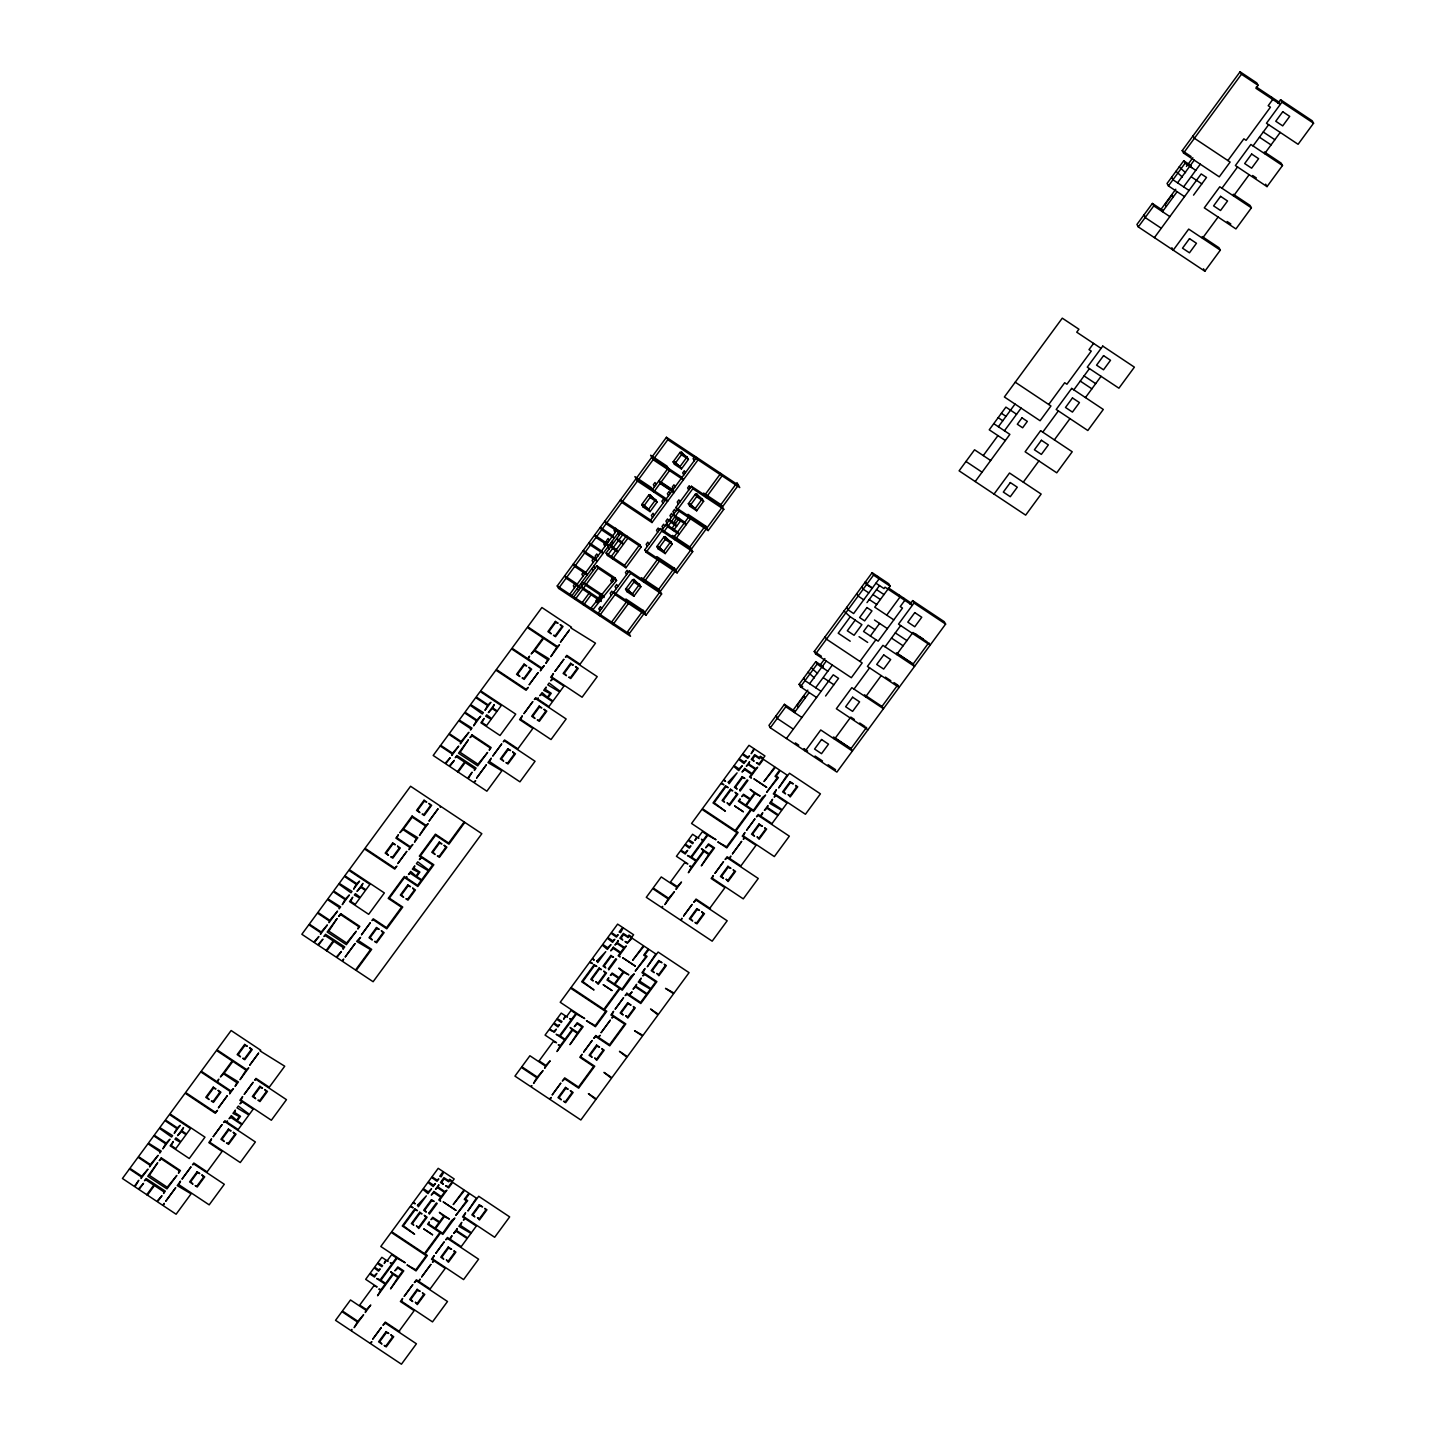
<?xml version="1.0" encoding="UTF-8"?>
<svg xmlns="http://www.w3.org/2000/svg" width="1436" height="1436" viewBox="0 0 1436 1436"><rect width="100%" height="100%" fill="white"/><g stroke="black" fill="none" stroke-linecap="round" stroke-linejoin="round"><path stroke-width="1.5" d="M557.24 585.942L666.448 437.28L738.391 485.153L629.165 633.832L557.24 585.942L558.604 588.383L630.53 636.274L627.801 631.391L643.292 610.318L646.02 615.2L661.619 593.965L658.891 589.083L674.364 568.01L677.092 572.892L692.708 551.639L689.98 546.775L705.453 525.702L708.181 530.584L723.78 509.331L721.051 504.449L737.027 482.711L739.755 487.594L667.812 439.721L666.448 437.28M558.604 588.383L667.812 439.721M652.429 489.568L668.153 468.172M596.748 565.766L573.808 596.981L575.172 599.422L598.112 568.189L596.748 565.766L615.2 578.044L616.565 580.485L592.673 610.013L591.309 607.572L615.2 578.026M607.464 555.463L606.1 553.022L621.303 532.325L622.668 534.766L607.464 555.463L625.916 567.759L641.138 547.062L639.774 544.621L604.735 521.304L606.1 523.745L641.138 547.062M641.748 504.557L648.731 495.043L655.696 499.674L657.06 502.115L650.059 511.629L643.113 506.998L641.748 504.557L648.695 509.188L650.059 511.629M673.107 461.853L680.108 452.34L687.054 456.971L688.418 459.412L681.436 468.926L674.471 464.295L673.107 461.853L680.072 466.485L681.436 468.926M643.113 506.998L650.095 497.484L648.731 495.043M674.471 464.295L681.472 454.781L680.108 452.34M648.695 509.188L655.696 499.674M680.072 466.485L687.054 456.971M146.759 1194.68L153.778 1185.131L146.023 1179.961L144.498 1180.715L146.131 1178.489L165.319 1191.126L163.614 1193.442L163.83 1191.808L154.442 1185.562L147.423 1195.129M326.151 950.47L333.188 940.903L325.433 935.751L323.908 936.487L325.523 934.28L344.73 946.898L343.024 949.232L343.24 947.598L333.852 941.352L326.834 950.901M457.51 771.653L464.528 762.103L456.792 756.951L455.248 757.687L456.881 755.462L476.088 768.098L474.383 770.432L474.58 768.798L465.192 762.552L458.174 772.101M650.652 520.101L696.693 457.402L698.058 459.843L652.016 522.542L621.77 502.403L620.406 499.961L650.652 520.101L652.016 522.542M625.916 567.759L624.552 565.317L639.774 544.621M629.291 570.918L598.202 613.226L599.566 615.667L630.655 573.359L629.291 570.918L660.255 591.524M677.092 572.892L646.128 552.286L644.764 549.844L660.38 528.592L691.344 549.216M708.181 530.584L677.218 509.96L675.853 507.518L691.452 486.283L722.416 506.89M646.128 552.286L661.745 531.033L660.38 528.592M677.218 509.96L692.816 488.725L691.452 486.283M625.558 589.173L632.558 579.659L639.505 584.29L640.869 586.732L633.886 596.245L626.922 591.614L625.558 589.173L632.522 593.804L633.886 596.245M656.88 546.524L663.881 537.01L670.827 541.641L672.192 544.082L665.209 553.596L658.244 548.965L656.88 546.524L663.845 551.155L665.209 553.596M688.329 503.731L695.329 494.199L702.276 498.83L703.64 501.272L696.657 510.803L689.693 506.172L688.329 503.731L695.293 508.362L696.657 510.803M626.922 591.614L633.922 582.101L632.558 579.659M658.244 548.965L665.245 539.451L663.881 537.01M689.693 506.172L696.693 496.641L695.329 494.199M464.133 821.984L448.678 843.022L435.395 834.172L419.312 856.089L421.107 857.274L419.384 859.608L421.771 857.723L432.595 864.921L428.79 870.108L417.75 861.833L416.422 863.646L428.287 870.772L421.663 879.801L416.673 876.481L419.904 872.083L414.071 868.206L414.789 865.872L412.365 869.175L418.738 872.316L415.991 876.05L410.732 871.401L408.47 874.47L410.337 873.267L421.161 880.483L417.607 885.33L406.783 878.132L406.837 876.696L406.119 877.683L404.306 876.481L388.223 898.397L401.506 907.229L386.517 927.638L373.234 918.789L371.924 920.584L373.414 919.902L386.787 928.805L402.744 907.067L389.371 898.164L404.485 877.593L417.858 886.497L433.834 864.759L420.461 855.856L435.575 835.285L448.947 844.188L464.797 822.433M642.574 579.749L658.047 558.676M673.663 537.441L689.136 516.368M704.735 495.133L720.71 473.395L722.075 475.837L706.099 497.574L703.604 493.086L721.285 504.862M627.065 601.056L611.574 622.129L612.939 624.57L628.429 603.497L625.916 599.009L643.507 610.731M632.522 593.804L639.505 584.29M663.845 551.155L670.827 541.641M695.293 508.362L702.276 498.83M825.108 636.722L826.472 639.164L862.174 662.929L851.333 677.72L815.612 653.936L814.248 651.495L872.155 572.677L888.776 583.752L890.14 586.193L874.739 607.177L893.82 619.867M1193.047 135.846L1194.411 138.287L1230.131 162.053L1219.272 176.843L1183.569 153.06L1182.205 150.618L1240.094 71.8L1256.733 82.875L1258.098 85.316L1255.926 88.278L1280.266 104.469L1278.902 102.028L1256.303 86.986M815.612 653.936L873.519 575.118L872.155 572.677M1183.569 153.06L1241.458 74.241L1240.094 71.8M795.167 711.466L784.433 704.322L776.104 715.666L777.468 718.108M816.581 697.501L800.48 686.767L799.116 684.326L815.774 661.655L822.9 666.394M1163.124 210.589L1152.39 203.445L1144.043 214.79L1145.407 217.231M1190.839 165.517L1183.731 160.778L1167.055 183.467L1168.419 185.908L1184.52 196.624M910.047 604.125L912.632 600.607L944.242 621.662L945.606 624.104L836.901 772.101L770.342 727.783L785.797 706.745L784.433 704.322M800.48 686.767L817.138 664.096L815.774 661.655M1202.219 236.563L1218.967 247.71L1220.331 250.151L1204.858 271.224L1138.299 226.906L1153.754 205.886L1152.39 203.445M1168.419 185.908L1185.095 163.219L1183.731 160.778M819.776 665.568L824.91 658.603M1186.459 166.432L1192.849 157.727M866.985 602.617L879.496 585.583M809.617 683.698L826.274 661.045M998.379 426.743L1015.037 404.072M1177.574 182.821L1194.213 160.168M807.822 690.124L793.139 710.102L794.503 712.543L809.186 692.565M1175.761 189.247L1161.096 209.225L1162.46 211.666L1177.125 191.688M983.265 455.589L997.948 435.611M815.684 687.736L832.324 665.065M1004.446 430.764L1021.104 408.111M1183.623 186.859L1200.281 164.189M786.443 738.517L833.239 674.812L838.552 678.348L825.592 696.011M975.206 481.545L1009.867 434.372L993.766 423.656M1154.4 237.64L1201.196 173.935L1206.509 177.472L1193.531 195.134M870.378 636.004L879.604 623.439M886.712 615.146L899.941 597.125L898.577 594.683M860.182 661.116L875.906 639.702M1048.711 404.485L1064.686 382.73L1066.93 384.22L1091.252 351.12L1089.009 349.63L1093.586 343.401M1227.888 160.563L1243.863 138.825L1246.107 140.315L1270.429 107.197L1268.185 105.708L1272.763 99.479L1271.398 97.038M1278.004 103.248L1280.571 99.73L1312.199 120.786L1313.563 123.227L1298.09 144.3L1266.462 123.245L1281.935 102.171L1280.571 99.73M912.632 600.607L913.996 603.048L898.505 624.121L930.133 645.177L928.769 642.736L913.17 663.97L914.535 666.412L882.907 645.356L867.434 666.43L899.062 687.485L897.913 685.439M994.053 494.074L1009.526 473.018L1041.154 494.056L1025.663 515.129L959.104 470.829L974.559 449.791L990.66 460.507M853.989 689.1L869.606 667.866M885.079 646.81L900.677 625.558M1042.769 432.146L1058.368 410.911M1073.841 389.838L1089.439 368.603M1221.946 188.224L1237.545 166.989M1253.036 145.933L1268.634 124.681M399.064 1331.244L414.16 1310.673L400.393 1301.519L402.636 1298.467L401.559 1301.285L432.505 1321.892L447.493 1301.501L416.548 1280.894L414.34 1282.545L416.368 1279.781L418.522 1281.217L420.102 1279.081L419.186 1281.666L430.136 1288.936L445.25 1268.365L434.3 1261.095L432.469 1262.244L433.636 1260.646L431.482 1259.21L434.193 1255.513L432.631 1258.977L463.595 1279.584L478.583 1259.192L447.619 1238.586L445.716 1239.824L447.44 1237.473L449.612 1238.909L452.017 1235.642L450.276 1239.358L461.207 1246.628L467.149 1238.568L456.199 1231.28L453.65 1233.398L457.24 1228.534L456.702 1230.616L467.633 1237.886L470.954 1233.38L458.874 1226.308L461.782 1222.341L460.507 1225.429L471.439 1232.716L476.321 1226.057L465.39 1218.787L463.415 1220.115L464.725 1218.338L462.554 1216.902L465.605 1212.756L463.702 1216.669L494.666 1237.276L509.654 1216.884L478.691 1196.278L467.903 1210.979L476.357 1198.127L469.518 1193.567L465.426 1199.132L467.669 1200.64L455.822 1215.412L466.52 1200.855L464.277 1199.365L468.854 1193.137L464.654 1190.336L453.237 1204.535L463.99 1189.888L452.681 1182.367L448.57 1187.967L445.609 1185.723L448.517 1186.675L452.017 1181.918L449.737 1180.41L448.714 1181.792L444.209 1178.794L441.732 1182.151L443.383 1184.251L440.493 1182.51L443.921 1177.61L448.535 1180.679L449.558 1179.297L452.502 1181.254L454.189 1178.956L443.832 1172.063L441.211 1176.802L439.757 1176.281L443.168 1171.632L438.213 1168.33L432.021 1176.766L436.975 1180.069L438.788 1178.938L437.047 1181.307L431.536 1177.43L428.377 1181.72L433.331 1185.023L435.413 1183.533L433.187 1186.567L427.892 1182.384L423.333 1188.613L428.269 1191.898L431.554 1188.793L427.982 1193.639L422.83 1189.277L413.227 1202.363L415.291 1203.727L412.724 1203.027L410.516 1206.043L413.155 1207.784L410.032 1206.707L391.669 1231.711L424.482 1253.556L439.954 1232.465L427.587 1224.244L429.328 1221.874L428.754 1224.01L434.911 1228.121L439.039 1222.485L432.882 1218.392L430.962 1219.649L432.703 1217.279L439.524 1221.821L443.652 1216.202L439.344 1212.343L449.432 1219.056L444.316 1216.651L435.575 1228.552L442.683 1233.291L451.658 1220.546L454.853 1218.069L442.862 1234.404L440.619 1232.914L425.146 1253.987L427.372 1255.477L416.027 1270.932L407.016 1264.937L415.848 1269.819L426.223 1255.71L391.166 1232.375L380.809 1246.484L405.293 1262.783L397.036 1258.277L380.881 1280.284L385.62 1283.443L392.584 1273.965L390.682 1271.704L398.4 1276.837L402.601 1271.129L397.951 1268.024L394.9 1270.824L397.772 1266.911L403.767 1270.896L390.538 1288.9L397.916 1277.519L393.249 1274.414L377.578 1295.757L380.612 1290.264L378.835 1289.079L381.114 1289.6L385.135 1284.107L376.735 1278.525L380.217 1279.835L391.866 1263.985L390.251 1262.908L392.351 1263.303L396.372 1257.846L391.633 1254.687L387.63 1260.162L388.043 1261.436L386.464 1260.395L384.22 1263.447L385.799 1259.946L381.85 1257.308L377.812 1262.783L382.586 1265.672L381.832 1266.696L377.327 1263.465L374.599 1267.18L378.565 1269.801L380.199 1268.921L378.548 1271.165L374.114 1267.844L370.183 1273.176L374.15 1275.814L376.914 1273.391L374.509 1277.053L369.698 1273.84L365.677 1279.332L377.112 1286.943L373.881 1285.794L359.7 1305.091L366.431 1309.578L370.757 1305.037L365.265 1312.504L365.947 1310.242L350.51 1299.975L342.414 1310.978L357.851 1321.264L363.631 1314.73L354.154 1327.636L357.367 1321.928L341.93 1311.642L335.539 1320.33L350.976 1330.616L351.856 1329.431L351.64 1331.064L369.806 1343.145L371.888 1341.673L370.47 1343.593L401.434 1364.2L416.422 1343.791L385.458 1323.184L382.945 1325.284L385.279 1322.089L399.729 1331.693M578.457 1087.034L593.571 1066.463L579.803 1057.291L582.047 1054.239L580.952 1057.075L594.737 1066.23L578.636 1088.147L564.869 1078.975L562.338 1081.057L564.689 1077.862L579.121 1087.465M709.815 908.234L724.929 887.663L711.161 878.491L713.405 875.439L712.31 878.258L743.274 898.864L758.262 878.473L727.298 857.866L725.09 859.518L727.119 856.754L729.291 858.189L730.852 856.053L729.955 858.638L740.886 865.926L756 845.355L745.069 838.068L743.22 839.216L744.404 837.619L742.232 836.183L744.943 832.485L743.399 835.967L774.345 856.574L789.333 836.165L758.37 815.558L756.485 816.797L758.208 814.445L760.362 815.881L762.767 812.614L761.026 816.33L771.976 823.618L777.899 815.54L766.968 808.253L764.401 810.389L767.991 805.506L767.452 807.588L778.402 814.876L781.705 810.353L769.624 803.28L772.55 799.313L771.258 802.401L782.207 809.689L787.09 803.047L776.14 795.759L774.183 797.088L775.476 795.311L773.322 793.875L776.355 789.728L774.471 793.659L805.434 814.266L820.423 793.857L789.459 773.25L778.653 787.951L787.107 775.099L780.286 770.558L776.194 776.122L778.438 777.612L766.591 792.385L777.271 777.827L775.045 776.337L779.622 770.109L775.422 767.309L763.988 781.525L774.758 766.878L763.431 759.339L759.321 764.957L756.359 762.695L759.285 763.647L762.767 758.908L760.488 757.382L759.465 758.782L754.959 755.785L752.5 759.141L754.133 761.224L751.261 759.482L754.69 754.6L759.303 757.669L760.308 756.269L763.27 758.226L764.939 755.946L754.582 749.053L751.172 753.703L753.918 748.605L748.982 745.32L742.789 753.738L747.725 757.041L749.538 755.928L747.797 758.298L742.286 754.421L739.145 758.693L744.099 761.995L746.164 760.524L743.956 763.539L738.66 759.375L734.083 765.585L739.037 768.888L742.304 765.765L738.75 770.629L733.599 766.25L723.977 779.335L725.557 781.381L723.493 780.017L721.285 783.015L723.906 784.756L720.8 783.679L702.419 808.683L735.232 830.529L750.723 809.455L738.355 801.216L740.096 798.847L739.504 801.001L745.661 805.093L749.789 799.457L743.633 795.365L741.73 796.621L743.471 794.252L750.292 798.793L754.403 793.193L750.095 789.333L760.183 796.047L755.067 793.623L746.325 805.542L753.451 810.281L762.408 797.519L765.621 795.059L753.613 811.394L751.387 809.886L735.896 830.977L738.14 832.467L726.795 847.904L717.785 841.909L726.616 846.791L736.973 832.683L701.935 809.348L691.56 823.474L716.043 839.773L707.786 835.267L691.631 857.256L696.388 860.433L703.353 850.956L701.432 848.676L709.169 853.828L713.369 848.102L708.702 845.014L705.65 847.814L708.522 843.901L714.518 847.886L701.306 865.872L708.666 854.492L704.017 851.386L688.347 872.729L691.38 867.254L689.603 866.07L691.865 866.572L695.904 861.097L687.485 855.497L690.967 856.825L702.617 840.957L701.504 839.216L703.119 840.293L707.122 834.819L702.401 831.677L698.381 837.134L698.793 838.409L697.232 837.367L694.97 840.437L696.568 836.919L692.601 834.28L688.58 839.773L693.337 842.663L692.583 843.686L688.077 840.437L685.349 844.153L689.316 846.791L690.949 845.912L689.316 848.137L684.864 844.817L680.951 850.148L684.9 852.787L687.682 850.363L685.277 854.025L680.467 850.812L676.428 856.305L687.88 863.916L684.649 862.767L670.45 882.081L677.182 886.55L681.508 882.027L676.033 889.494L676.697 887.233L661.26 876.947L653.165 887.969L668.602 898.236L674.399 891.72L664.904 904.626L668.117 898.9L652.68 888.633L646.29 897.32L661.745 907.588L662.606 906.403L662.409 908.037L680.574 920.135L681.974 918.214L681.238 920.566L712.184 941.172L727.172 920.781L696.227 900.175L693.696 902.257L696.047 899.062L710.479 908.665M850.13 717.91L834.531 739.145L833.383 737.099L851.243 749M865.603 696.837L881.201 675.602M896.674 654.529L912.291 633.294M1023.294 482.173L1038.892 460.938M1054.365 439.865L1069.982 418.63M1085.454 397.575L1101.053 376.322M1202.47 238.268L1218.087 217.033M1233.56 195.96L1249.158 174.725M1264.631 153.652L1280.23 132.417M807.624 751.082L803.909 748.605L805.273 751.046L820.746 729.973L852.374 751.028L851.01 748.587L866.608 727.352M1251.402 207.843L1235.929 228.916L1204.301 207.861L1219.792 186.788L1251.402 207.843L1250.038 205.402L1233.309 194.255M1282.492 165.535L1250.864 144.48L1235.391 165.553L1267.019 186.608L1282.492 165.535L1281.127 163.094L1264.38 151.947M1241.458 74.241L1258.098 85.316M1281.935 102.171L1313.563 123.227M1263.249 132.004L1274.863 139.723M1259.444 137.192L1271.057 144.91M1252.623 175.497L1256.338 177.974M1182.205 150.618L1191.126 156.56M1185.095 163.219L1195.775 170.328M1185.526 172.661L1179.207 166.917M1191.557 177.023L1201.824 183.862M1182.313 177.041L1175.994 171.315M1189.044 190.467L1172.943 179.751L1171.579 177.31M1227.134 221.521L1230.849 223.998M1153.754 205.886L1169.855 216.603M1220.331 250.151L1188.703 229.096L1173.23 250.169L1171.866 247.728M1161.275 228.27L1145.174 217.554L1143.81 215.113L1136.935 224.465L1138.299 226.906M1101.071 348.392L1076.731 332.183L1078.921 329.221L1062.281 318.164L1004.374 396.982L1040.095 420.748L1050.955 405.975L1015.234 382.191M1084.072 375.927L1095.686 383.645M1080.267 381.096L1091.881 388.833M1016.58 414.25L1005.9 407.124L989.242 429.813L1005.344 440.529M1001.395 413.281L1006.008 416.35M998.164 417.661L1002.795 420.748M965.979 461.477L982.08 472.193M873.519 575.118L890.14 586.193M913.996 603.048L945.606 624.104M888.345 587.862L910.945 602.905L912.309 605.346L885.025 587.18L884.002 588.58L875.924 583.195M681.472 454.781L688.418 459.412M876.534 589.604L883.984 594.558M872.442 587.952L866.823 584.219L865.459 581.777M872.19 588.293L866.59 584.56L865.226 582.119M872.926 594.54L880.376 599.494M868.798 592.906L863.18 589.173L861.815 586.732M869.265 599.53L876.714 604.484M651.764 457.258L682.01 477.398L683.374 479.839L653.129 459.7L650.634 455.23L667.004 466.126L669.517 470.613L653.793 492.01L651.298 487.522L634.909 476.626L637.422 481.096L667.668 501.236L666.304 498.795L636.058 478.655M915.755 634.066L923.186 639.02M863.736 599.799L858.136 596.066L856.771 593.624M912.937 632.45L916.509 634.82M920.081 637.207L927.207 641.946M692.816 488.725L723.78 509.331M696.693 496.641L703.64 501.272M895.31 632.881L906.906 640.6M874.47 620.011L887.394 628.609M891.505 638.069L903.1 645.787M874.991 629.704L868.17 625.163L863.557 631.463L878.15 641.192L902.472 608.074L900.228 606.584L904.806 600.356L903.441 597.914M849.933 616.565L843.955 611.054M854.887 619.849L850.274 616.78L838.211 633.204L850.22 641.21M896.423 652.824L913.17 663.97M705.686 526.097L688.006 514.339L690.501 518.809L675.028 539.882L672.515 535.413L690.195 547.17M897.338 653.685L913.404 664.383M675.853 507.518L706.817 528.143M650.095 497.484L657.06 502.115M859.051 636.686L867.667 642.413M885.42 677.128L890.787 680.7M893.964 682.567L897.697 685.044L882.099 706.279L883.463 708.72L851.835 687.664L836.362 708.738L867.972 729.793M661.745 531.033L692.708 551.639M665.245 539.451L672.192 544.082M814.248 651.495L821.392 656.252M674.597 568.423L656.916 556.647L659.411 561.117L643.938 582.19L641.443 577.721L659.124 589.478M864.472 694.809L882.314 706.691M817.138 664.096L827.818 671.204M644.764 549.844L675.728 570.451M817.569 673.538L811.25 667.794M823.6 677.9L833.867 684.739M814.356 677.918L808.037 672.192M821.087 691.344L804.986 680.628L803.621 678.187M606.1 553.022L624.552 565.317M850.776 717.067L854.348 719.436M859.697 723.008L865.064 726.562M799.116 684.326L802.688 686.713M630.655 573.359L661.619 593.965M633.922 582.101L640.869 586.732M598.112 568.189L616.565 580.485M834.262 737.44L851.01 748.587M644.656 612.759L613.693 592.153L615.057 594.594L646.02 615.2M785.797 706.745L801.898 717.479M793.318 729.147L777.217 718.431L775.853 715.99L768.978 725.342L770.342 727.783M795.347 742.897L798.775 745.176M815.074 756.036L822.505 760.99M828.087 764.706L835.537 769.66M1265.655 184.167L1267.019 186.608M1190.48 165.517L1191.611 167.563M1173.176 197.073L1172.045 195.027L1165.224 204.325L1166.355 206.371M1203.494 268.783L1204.858 271.224M877.755 576.41L879.119 578.852L853.63 613.549L848.03 609.815L846.666 607.374M822.523 666.394L823.654 668.44M695.886 458.533L694.737 456.486L693.103 458.712L694.252 460.759M684.685 455.391L681.346 451.873L682.477 453.92M699.906 497.269L696.55 493.751L697.699 495.779M685.439 472.731L684.308 470.703L682.674 472.929L683.805 474.957M678.33 465.318L674.974 461.818L676.123 463.846M690.393 487.737L689.244 485.709L687.611 487.935L688.759 489.963M805.237 697.95L804.088 695.904L797.267 705.202L798.398 707.23M693.552 507.195L690.195 503.695L691.326 505.723M675.082 486.822L673.951 484.794L672.317 487.019L673.448 489.048M680.018 501.864L678.887 499.836L677.236 502.061L678.384 504.09M670.163 493.535L669.014 491.507L667.381 493.733L668.53 495.761M675.692 511.395L674.561 509.367L672.928 511.593L674.058 513.621M678.277 519.706L677.128 517.66L674.399 521.394L675.53 523.422M656.144 484.506L655.013 482.478L653.38 484.704L654.511 486.732M664.653 501.038L663.522 498.992L661.888 501.218L663.019 503.264M672.73 515.416L671.599 513.388L669.966 515.614L671.097 517.642M668.673 520.945L667.543 518.917L665.909 521.142L667.04 523.171M653.326 498.095L649.97 494.576L651.1 496.623M664.778 526.258L663.647 524.212L662.014 526.438L663.145 528.484M668.458 540.062L665.119 536.561L666.25 538.59M654.188 515.273L653.057 513.226L651.423 515.452L652.554 517.499M646.954 508.021L643.615 504.521L644.746 506.549M659.303 530.063L658.173 528.017L656.539 530.243L657.67 532.289M662.104 550.006L658.747 546.488L659.896 548.516M648.928 544.172L647.798 542.144L646.164 544.37L647.295 546.398M620.873 532.918L619.724 530.889L571.384 596.407L570.02 593.965L617.265 529.633L618.629 532.074M616.834 530.243L615.685 528.197L614.052 530.423L615.2 532.469M618.09 533.115L619.221 535.143M637.135 582.711L633.779 579.193L634.927 581.221M612.185 541.157L613.316 543.203M628.214 572.372L627.083 570.325L625.45 572.551L626.581 574.597M609.277 540.51L608.146 538.482L606.513 540.708L607.643 542.736M610.551 543.382L611.682 545.429M609.528 544.765L610.659 546.811M606.638 544.118L605.489 542.09L603.856 544.316L605.005 546.344M607.895 546.99L609.026 549.037M630.781 592.637L627.424 589.137L628.555 591.165M617.857 586.48L616.708 584.452L615.075 586.678L616.206 588.706M597.914 555.983L596.784 553.955L595.15 556.181L596.281 558.209M594.809 560.202L593.678 558.173L592.045 560.399L593.176 562.427M612.957 593.158L611.808 591.129L610.174 593.355L611.305 595.384M593.804 566.179L594.935 568.207M592.17 568.405L593.301 570.433M584.667 574.023L583.519 571.995L581.885 574.22L583.016 576.249M601.594 608.631L600.445 606.584L598.812 608.81L599.943 610.856M582.334 581.795L583.465 583.824M580.7 584.021L581.831 586.05M579.067 586.229L580.198 588.275M576.123 585.637L574.992 583.608L573.359 585.834L574.49 587.862M577.434 588.455L578.564 590.501M129.419 1168.994L122.437 1178.489L134.302 1186.405L138.789 1180.302L134.966 1186.836L138.341 1189.08L143.528 1183.372L139.005 1189.529L156.811 1201.376L161.981 1195.667L157.475 1201.824L162.735 1205.325L164.243 1203.296L163.399 1205.773L176.107 1214.228L191.096 1193.819L177.238 1185.597L180.505 1181.146L178.89 1184.7L209.189 1204.858L224.303 1184.287L194.004 1164.129L192.514 1164.811L193.824 1163.016L207.107 1171.866L222.095 1151.457L208.812 1142.607L211.577 1138.838L209.961 1142.392L240.261 1162.55L255.375 1141.979L225.075 1121.821L223.585 1122.503L224.913 1120.708L226.708 1121.911L227.427 1120.924L227.373 1122.342L238.196 1129.54L241.751 1124.693L230.945 1117.495L229.06 1118.698L231.322 1115.61L236.599 1120.259L239.327 1116.526L232.955 1113.385L235.378 1110.1L234.66 1112.415L240.494 1116.31L237.263 1120.708L242.253 1124.029L248.895 1114.982L237.012 1107.856L238.34 1106.061L249.379 1114.318L253.185 1109.148L242.361 1101.933L239.974 1103.835L241.697 1101.502L239.902 1100.299L242.666 1096.53L241.051 1100.084L271.35 1120.242L286.464 1099.671L256.164 1079.495L254.675 1080.177L255.985 1078.4L269.268 1087.232L284.723 1066.212L260.167 1050.972L260.706 1050.219L231.124 1030.527L216.962 1049.806L246.543 1069.497L248.769 1067.845L240.045 1079.71L246.059 1070.179L232.847 1061.383L224.16 1073.213L238.412 1081.936L235.109 1086.424L236.868 1082.672L223.675 1073.877L220.426 1076.946L232.183 1060.935L216.477 1050.488L201.255 1071.202L216.962 1081.667L218.793 1079.172L217.626 1082.116L230.837 1090.893L233.476 1088.65L229.598 1093.909L230.334 1091.557L200.753 1071.866L185.603 1092.509L215.185 1112.2L217.518 1110.369L215.346 1113.313L185.1 1093.191L169.915 1113.869L204.971 1137.168L189.265 1158.529L170.148 1145.802L173.325 1141.476L171.297 1145.569L175.82 1148.585L180.433 1142.302L174.959 1139.251L175.964 1137.868L180.918 1141.638L186.052 1134.673L181.528 1131.658L177.597 1135.643L183.521 1127.583L182.013 1130.994L186.536 1133.991L190.521 1128.57L169.412 1114.533L165.445 1119.954L177.31 1127.852L180.146 1125.339L174.241 1133.399L176.825 1128.534L164.943 1120.618L159.827 1127.601L172.589 1135.625L171.584 1137.007L159.342 1128.265L154.244 1135.194L166.127 1143.092L169.951 1139.233L162.86 1148.872L165.625 1143.756L153.76 1135.858L148.446 1143.092L161.227 1151.098L159.773 1153.09L159.827 1151.654L147.962 1143.756L138.502 1156.608L150.385 1164.506L158.122 1155.316L149.613 1166.912L149.9 1165.188L138.018 1157.272L129.904 1168.33L141.787 1176.228L147.98 1169.137L141.087 1178.525L141.284 1176.892L129.419 1168.994M308.83 924.766L301.847 934.28L313.712 942.178L318.864 936.523L314.376 942.626L317.751 944.87L322.938 939.162L318.415 945.301L336.204 957.148L341.391 951.458L336.868 957.597L342.145 961.115L343.653 959.068L342.809 961.546L355.518 970.018L370.506 949.609L356.649 941.388L360.58 937.367L358.3 940.472L371.673 949.375L356.182 970.449L373.109 981.721L481.832 833.706L440.816 806.404L440.242 807.194L440.152 805.955L410.57 786.264L364.995 848.299L394.577 867.99L396.91 866.159L394.756 869.103L364.511 848.963L349.325 869.642L384.363 892.941L368.675 914.319L349.54 901.575L352.717 897.249L350.707 901.359L355.231 904.375L359.844 898.092L354.369 895.023L355.374 893.641L360.328 897.41L365.444 890.446L360.921 887.43L357.008 891.415L362.931 883.373L361.423 886.766L365.947 889.781L369.932 884.361L348.822 870.324L344.837 875.745L356.72 883.643L359.556 881.13L353.633 889.171L356.236 884.307L344.353 876.409L339.237 883.373L351.999 891.397L350.994 892.779L338.752 884.037L333.655 890.966L345.52 898.882L349.361 895.005L342.271 904.644L345.035 899.546L333.17 891.648L327.857 898.864L340.637 906.87L339.165 908.88L339.237 907.444L327.372 899.528L317.912 912.399L329.795 920.297L337.532 911.106L329.024 922.702L329.293 920.961L317.428 913.063L309.314 924.102L321.179 932L327.39 924.928L320.497 934.298L320.695 932.682L308.83 924.766M440.17 745.966L433.187 755.48L445.07 763.378L450.204 757.723L445.734 763.826L449.091 766.07L454.279 760.362L449.773 766.501L467.562 778.348L472.067 772.209L468.226 778.797L473.503 782.315L475.657 780.717L474.167 782.746L486.876 791.2L501.864 770.809L487.989 762.57L491.256 758.136L489.64 761.672L519.94 781.848L535.054 761.277L504.754 741.102L503.264 741.784L504.575 739.989L517.875 748.838L532.864 728.429L519.581 719.598L522.345 715.81L520.73 719.364L551.029 739.54L566.143 718.969L535.843 698.793L534.354 699.476L535.664 697.681L537.459 698.883L538.195 697.896L538.123 699.332L548.947 706.53L552.519 701.665L541.695 694.468L539.828 695.67L542.09 692.583L547.349 697.25L550.096 693.516L543.723 690.357L546.147 687.072L545.429 689.406L551.245 693.283L548.014 697.681L553.004 701.001L559.645 691.972L547.78 684.846L549.108 683.033L560.13 691.29L563.935 686.121L553.111 678.923L550.742 680.808L552.447 678.474L550.652 677.271L553.434 673.502L551.819 677.056L582.101 697.214L597.214 676.643L566.915 656.485L565.425 657.167L566.753 655.372L580.036 664.222L595.473 643.184L570.918 627.945L571.474 627.209L541.893 607.518L527.73 626.796L557.312 646.487L559.519 644.818L550.796 656.683L556.809 647.151L543.616 638.356L534.928 650.203L549.162 658.909L545.877 663.396L547.637 659.645L534.425 650.867L531.194 653.936L542.952 637.925L527.227 627.46L512.006 648.192L527.73 658.639L529.561 656.162L528.394 659.088L541.587 667.884L544.226 665.622L540.367 670.899L541.103 668.548L511.521 648.857L496.353 669.499L525.935 689.19L528.269 687.359L526.115 690.303L495.869 670.163L480.665 690.842L515.721 714.141L500.033 735.501L480.898 722.775L484.076 718.449L482.047 722.559L486.571 725.557L491.184 719.274L485.709 716.223L486.732 714.841L491.686 718.61L496.802 711.646L492.279 708.63L488.366 712.615L494.271 704.573L492.763 707.966L497.287 710.982L501.272 705.561L480.18 691.524L476.196 696.945L488.06 704.843L490.915 702.33L484.991 710.371L487.576 705.507L475.711 697.609L470.595 704.573L483.358 712.597L482.334 713.979L470.093 705.238L465.013 712.166L476.878 720.064L480.701 716.205L473.629 725.844L476.393 720.746L464.51 712.83L459.215 720.064L471.995 728.07L470.523 730.062L470.595 728.626L458.712 720.728L449.271 733.599L461.135 741.497L468.89 732.288L460.364 743.884L460.651 742.161L448.786 734.263L440.672 745.302L452.537 753.2L458.73 746.11L451.837 755.498L452.053 753.864L440.17 745.966M398.203 834.962L395.887 838.121L409.745 847.348L409.009 849.699L412.886 844.422L410.247 846.684L397.036 837.888L398.203 834.962M412.096 816.061L399.836 832.736L403.085 829.667L416.278 838.445L414.519 842.196L417.822 837.709L403.57 829.003L412.258 817.174L425.469 825.951L419.456 835.483L428.161 823.618L425.954 825.287L412.096 816.061M157.601 1162.873L147.764 1176.263L166.971 1188.9L176.825 1175.456L167.204 1187.213L149.416 1175.366L157.601 1162.873M161.281 1157.865L159.234 1160.647L161.442 1158.978L179.249 1170.825L178.459 1173.23L180.397 1170.591L161.281 1157.865M213.264 1087.142L205.779 1097.319L209.117 1099.545L206.946 1097.104L213.443 1088.255L215.974 1088.937L213.264 1087.142M244.641 1044.439L237.155 1054.616L240.494 1056.842L238.304 1054.401L244.802 1045.552L247.333 1046.234L244.641 1044.439M336.993 918.663L327.175 932.036L346.363 944.673L356.236 931.246L346.614 942.985L328.826 931.138L336.993 918.663M340.691 913.637L338.645 916.437L340.853 914.75L358.659 926.597L357.869 929.02L359.808 926.382L340.691 913.637M392.674 842.932L385.189 853.11L388.528 855.335L386.338 852.876L392.854 844.027L395.385 844.727L392.674 842.932M424.051 800.229L416.566 810.407L419.904 812.632L417.714 810.173L424.212 801.324L426.743 802.024L424.051 800.229M468.351 739.863L458.515 753.236L477.721 765.873L487.594 752.446L477.973 764.185L460.166 752.338L468.351 739.863M472.031 734.837L469.985 737.637L472.211 735.95L489.999 747.797L489.227 750.22L491.166 747.582L472.031 734.837M524.032 664.114L516.547 674.31L519.886 676.535L517.696 674.076L524.194 665.227L526.725 665.927L524.032 664.114M555.391 621.411L547.906 631.607L551.245 633.815L549.073 631.373L555.57 622.524L558.101 623.224L555.391 621.411M218.182 1090.427L219.726 1092.437L213.228 1101.286L211.343 1101.017L213.408 1102.399L220.893 1092.222L218.182 1090.427M249.559 1047.706L251.103 1049.734L244.605 1058.583L242.702 1058.314L244.784 1059.696L252.251 1049.519L249.559 1047.706M397.592 846.199L399.136 848.227L392.638 857.077L390.736 856.807L392.818 858.189L400.303 847.994L397.592 846.199M428.969 803.496L430.513 805.524L424.015 814.374L422.112 814.104L424.194 815.486L431.662 805.291L428.969 803.496M528.951 667.399L530.494 669.427L523.996 678.277L522.094 678.007L524.158 679.39L531.643 669.194L528.951 667.399M560.309 624.696L561.871 626.724L555.355 635.574L553.47 635.304L555.535 636.686L563.02 626.491L560.309 624.696M626.491 535.79L611.287 556.486L612.651 558.927L627.855 538.231L626.491 535.79M589.729 592.35L582.226 602.582L583.59 605.023L591.093 594.791L589.729 592.35M227.301 1095.704L218.487 1107.712L227.301 1095.704M258.534 1053.198L249.738 1065.171L258.534 1053.198M406.711 851.476L397.898 863.485L406.711 851.476M437.944 808.971L429.131 820.943L437.944 808.971M538.069 672.676L529.238 684.685L538.069 672.676M569.284 630.171L560.489 642.143L569.284 630.171M597.52 598.525L595.886 600.751L597.035 602.797L598.668 600.571L597.52 598.525M600.876 593.983L599.243 596.209L600.374 598.238L602.007 596.012L600.876 593.983M612.382 578.313L610.749 580.539L611.88 582.585L613.513 580.359L612.382 578.313M175.605 1187.823L165.876 1201.07L175.605 1187.823M190.88 1167.037L182.139 1178.92L190.88 1167.037M221.952 1124.729L213.228 1136.612L221.952 1124.729M253.041 1082.403L244.299 1094.304L253.041 1082.403M355.015 943.614L345.286 956.843L355.015 943.614M370.273 922.809L361.549 934.71L370.273 922.809M486.355 764.796L476.626 778.043L486.355 764.796M501.631 744.01L492.889 755.91L501.631 744.01M532.72 701.701L523.978 713.584L532.72 701.701M563.792 659.393L555.068 671.276L563.792 659.393M677.648 508.721L662.175 529.794L663.54 532.235L679.013 511.162L677.648 508.721M197.091 1171.758L189.606 1181.936L192.945 1184.161L190.755 1181.72L197.253 1172.871L199.783 1173.553L197.091 1171.758M228.414 1129.109L220.929 1139.304L224.267 1141.512L222.077 1139.071L228.593 1130.222L231.106 1130.922L228.414 1129.109M259.862 1086.316L252.377 1096.494L255.716 1098.719L253.526 1096.278L260.024 1087.429L262.555 1088.111L259.862 1086.316M376.483 927.53L369.016 937.726L372.337 939.952L370.165 937.493L376.663 928.643L379.194 929.343L376.483 927.53M407.824 884.899L400.339 895.077L403.678 897.303L401.488 894.861L407.986 886.012L410.516 886.694L407.824 884.899M439.254 842.088L431.787 852.284L435.108 854.492L432.936 852.051L439.434 843.201L441.965 843.901L439.254 842.088M507.841 748.73L500.356 758.926L503.695 761.134L501.523 758.693L508.021 749.843L510.552 750.543L507.841 748.73M539.164 706.099L531.679 716.277L535.018 718.503L532.846 716.061L539.344 707.212L541.875 707.894L539.164 706.099M570.613 663.288L563.127 673.484L566.466 675.692L564.294 673.251L570.792 664.401L573.323 665.083L570.613 663.288M679.192 518.45L672.066 528.161L673.43 530.602L680.556 520.891L679.192 518.45M202.009 1175.025L203.553 1177.053L197.055 1185.903L195.152 1185.633L197.235 1187.016L204.702 1176.838L202.009 1175.025M233.332 1132.394L234.876 1134.422L228.378 1143.271L226.475 1143.002L228.557 1144.366L236.042 1134.189L233.332 1132.394M264.78 1089.583L266.324 1091.611L259.826 1100.461L257.924 1100.191L259.988 1101.574L267.473 1091.396L264.78 1089.583M381.42 930.815L382.963 932.844L376.465 941.693L374.563 941.424L376.627 942.806L384.112 932.61L381.42 930.815M412.742 888.166L414.286 890.194L407.788 899.044L405.885 898.774L407.968 900.157L415.435 889.979L412.742 888.166M444.173 845.373L445.734 847.402L439.236 856.251L437.334 855.982L439.398 857.346L446.883 847.168L444.173 845.373M512.76 752.015L514.303 754.044L507.805 762.893L505.921 762.624L507.985 763.988L515.47 753.81L512.76 752.015M544.082 709.366L545.644 711.394L539.128 720.244L537.244 719.975L539.308 721.357L546.793 711.161L544.082 709.366M575.531 666.573L577.075 668.584L570.577 677.433L568.674 677.182L570.756 678.546L578.241 668.368L575.531 666.573M570.577 988.165L560.22 1002.274L584.703 1018.573L576.446 1014.067L560.273 1036.056L565.03 1039.233L571.995 1029.756L570.092 1027.494L577.81 1032.628L582.011 1026.902L577.362 1023.814L574.31 1026.614L577.182 1022.701L583.16 1026.686L569.948 1044.672L577.326 1033.292L572.659 1030.186L556.989 1051.529L560.022 1046.054L558.245 1044.87L560.507 1045.39L564.545 1039.897L556.145 1034.297L559.609 1035.625L571.277 1019.757L569.661 1018.68L571.761 1019.093L575.782 1013.619L571.043 1010.477L567.04 1015.952L567.435 1017.209L565.874 1016.167L563.63 1019.237L565.21 1015.719L561.243 1013.098L557.222 1018.573L561.997 1021.463L561.243 1022.486L556.737 1019.237L554.009 1022.953L557.958 1025.591L559.609 1024.712L557.958 1026.937L553.506 1023.617L549.593 1028.948L553.56 1031.587L556.324 1029.163L554.422 1032.161L549.108 1029.612L545.07 1035.105L556.522 1042.716L553.291 1041.567L539.11 1060.881L545.842 1065.368L550.168 1060.827L544.675 1068.294L545.339 1066.033L529.902 1055.747L521.824 1066.768L537.261 1077.036L543.041 1070.52L533.564 1083.426L536.759 1077.7L521.322 1067.433L514.95 1076.12L530.387 1086.388L531.93 1085.652L531.051 1086.837L549.216 1098.935L551.28 1097.463L549.88 1099.366L580.844 1119.99L595.832 1099.581L588.383 1093.64L596.317 1098.917L611.431 1078.346L603.982 1072.405L611.915 1077.682L626.904 1057.273L619.455 1051.332L627.388 1056.609L642.502 1036.038L634.568 1030.761L643.005 1035.374L657.993 1014.965L650.544 1009.023L658.478 1014.301L673.592 993.73L665.514 988.363L674.076 993.066L689.065 972.657L658.101 952.05L647.313 966.751L655.749 953.899L648.928 949.358L644.836 954.922L647.08 956.412L635.233 971.185L645.931 956.645L643.687 955.137L648.264 948.909L644.064 946.127L632.63 960.325L643.4 945.678L632.091 938.139L627.299 943.308L625.001 941.495L627.927 942.447L631.427 937.708L629.147 936.182L628.124 937.582L623.619 934.585L621.142 937.941L622.793 940.024L619.903 938.282L623.332 933.4L627.945 936.469L628.968 935.069L631.912 937.044L633.599 934.746L623.242 927.853L620.621 932.592L619.149 932.054L622.578 927.405L617.624 924.12L611.431 932.556L616.385 935.841L618.18 934.728L616.457 937.098L610.946 933.22L607.787 937.511L612.741 940.795L614.805 939.323L612.598 942.339L607.302 938.175L602.725 944.385L607.679 947.688L610.964 944.565L607.392 949.429L602.24 945.067L592.637 958.135L594.199 960.181L592.135 958.817L589.927 961.815L592.565 963.574L589.442 962.479L571.079 987.483L603.874 1009.328L619.365 988.255L606.997 980.016L608.738 977.647L608.146 979.801L614.303 983.893L618.449 978.275L612.292 974.164L610.372 975.421L612.113 973.052L618.934 977.593L623.062 971.992L618.754 968.133L628.842 974.847L623.727 972.441L614.967 984.342L622.093 989.081L631.05 976.318L634.263 973.859L622.273 990.194L620.029 988.704L604.538 1009.777L606.782 1011.267L595.437 1026.704L586.426 1020.709L595.258 1025.609L605.633 1011.482L570.577 988.165M414.807 1208.879L402.259 1225.985L414.609 1234.206L403.408 1225.752L414.986 1209.992L417.427 1210.638L414.807 1208.879M417.499 1205.217L418.343 1206.761L426.348 1195.865L417.499 1205.217M594.217 964.669L581.652 981.757L594.001 989.978L582.819 981.542L594.396 965.782L596.837 966.41L594.217 964.669M596.909 960.989L597.753 962.551L605.759 951.655L596.909 960.989M725.557 785.869L713.01 802.957L725.36 811.178L714.159 802.724L725.736 786.982L728.196 787.61L725.557 785.869M728.267 782.189L729.111 783.751L737.099 772.855L728.267 782.189M433.905 1191.467L431.285 1195.057L433.959 1192.742L440.744 1197.265L438.77 1199.94L440.619 1201.178L439.937 1199.724L446.919 1190.193L444.909 1191.593L438.124 1187.087L438.86 1184.736L435.539 1189.241L437.621 1187.752L444.406 1192.275L441.247 1196.583L433.905 1191.467M613.316 947.257L610.677 950.829L613.369 948.514L620.155 953.037L618.18 955.73L620.029 956.968L619.329 955.496L626.329 945.983L624.319 947.383L617.534 942.86L618.27 940.508L614.949 945.032L617.031 943.542L623.816 948.047L620.639 952.373L613.316 947.257M744.674 768.44L742.035 772.029L744.728 769.714L751.513 774.237L749.538 776.93L751.387 778.15L750.687 776.696L757.687 767.183L755.659 768.583L748.874 764.06L749.61 761.708L746.307 766.214L748.389 764.724L755.174 769.247L751.997 773.573L744.674 768.44M419.689 1212.253L411.378 1223.562L413.783 1225.177L412.527 1223.346L419.868 1213.366L422.058 1213.833L419.689 1212.253M599.099 968.026L590.788 979.352L593.194 980.95L591.937 979.119L599.261 969.138L601.469 969.605L599.099 968.026M730.439 789.226L722.129 800.552L724.534 802.15L723.295 800.319L730.619 790.338L732.809 790.805L730.439 789.226M855.156 620.155L847.33 630.799L854.079 635.286L861.905 624.642L855.156 620.155M431.482 1199.67L423.656 1210.297L426.348 1212.092L424.823 1210.081L431.644 1200.783L434.175 1201.465L431.482 1199.67M610.874 955.443L603.066 966.087L605.759 967.882L604.215 965.854L611.054 956.555L613.567 957.238L610.874 955.443M742.232 776.643L734.424 787.287L737.117 789.082L735.573 787.054L742.412 777.756L744.925 778.438L742.232 776.643M866.949 607.554L859.625 617.534L864.651 620.89L871.975 610.91L866.949 607.554M416.494 1225.985L418.791 1228.498L427.102 1217.189L424.266 1215.305L425.936 1217.405L418.612 1227.385L416.494 1225.985M595.904 981.757L598.202 984.288L606.513 972.962L603.676 971.095L605.346 973.195L598.022 983.175L595.904 981.757M727.244 802.957L729.542 805.488L737.853 794.162L735.035 792.277L736.704 794.395L729.362 804.375L727.244 802.957M429.059 1212.899L429.364 1214.102L437.172 1203.458L436.382 1202.937L429.059 1212.899M608.469 968.69L608.774 969.874L616.582 959.248L615.793 958.71L608.469 968.69M739.827 789.89L740.132 791.074L747.941 780.448L747.151 779.91L739.827 789.89M443.329 1201.986L455.858 1210.315L443.329 1201.986M622.739 957.776L635.268 966.105L622.739 957.776M754.097 778.958L766.609 787.305L754.097 778.958M423.907 1229.019L432.523 1234.745L423.907 1229.019M603.317 984.791L611.933 990.517L603.317 984.791M734.676 805.991L743.292 811.717L734.676 805.991M1022.001 417.84L1017.316 424.23L1022.629 427.784L1027.332 421.394L1022.001 417.84M381.294 1327.51L372.857 1338.998L381.294 1327.51M412.706 1284.771L404.27 1296.241L412.706 1284.771M444.083 1242.05L435.826 1253.287L444.083 1242.05M560.704 1083.283L552.268 1094.788L560.704 1083.283M592.099 1040.544L583.68 1052.014L592.099 1040.544M595.778 1035.553L593.75 1038.318L595.94 1036.666L609.726 1045.839L625.809 1023.922L612.041 1014.767L613.603 1011.285L610.892 1014.983L613.046 1016.419L611.862 1018.034L613.71 1016.867L624.66 1024.155L609.546 1044.726L598.597 1037.438L600.176 1035.302L597.932 1036.989L595.778 1035.553M623.493 997.823L615.236 1009.059L623.493 997.823M626.85 993.245L625.127 995.597L627.029 994.358L640.797 1003.531L656.898 981.614L643.113 972.459L644.997 968.546L641.964 972.675L644.118 974.111L642.825 975.888L644.782 974.559L655.731 981.847L650.849 988.489L639.9 981.219L641.192 978.113L638.284 982.08L650.364 989.171L647.044 993.676L636.094 986.388L636.633 984.306L633.061 989.189L635.61 987.053L646.559 994.34L640.618 1002.418L629.686 995.13L632.091 991.863L629.022 994.681L626.85 993.245M692.062 904.483L683.608 915.988L692.062 904.483M723.457 861.744L715.038 873.214L723.457 861.744M754.833 819.023L746.576 830.259L754.833 819.023M1040.597 430.71L1025.124 451.784L1056.752 472.821L1072.225 451.766L1040.597 430.71M1071.687 388.402L1056.196 409.475L1087.824 430.513L1103.297 409.457L1071.687 388.402M1102.758 346.094L1087.285 367.167L1118.913 388.205L1134.386 367.149L1102.758 346.094M430.836 1264.47L421.735 1276.855L430.836 1264.47M610.228 1020.26L601.145 1032.628L610.228 1020.26M741.586 841.46L732.486 853.828L741.586 841.46M386.087 1331.639L378.601 1341.816L381.94 1344.042L379.768 1341.601L386.266 1332.752L388.797 1333.434L386.087 1331.639M417.158 1289.331L409.691 1299.508L412.724 1301.537L410.84 1299.293L417.337 1290.443L420.156 1291.323L417.158 1289.331M448.247 1247.022L440.762 1257.2L443.76 1259.192L441.929 1256.985L448.427 1248.135L451.676 1249.302L448.247 1247.022M479.319 1204.714L471.852 1214.892L474.831 1216.884L473 1214.677L479.498 1205.827L482.622 1206.904L479.319 1204.714M565.497 1087.411L558.012 1097.607L561.35 1099.814L559.16 1097.373L565.676 1088.524L568.189 1089.224L565.497 1087.411M596.568 1045.103L589.101 1055.298L592.135 1057.327L590.25 1055.065L596.748 1046.216L599.566 1047.113L596.568 1045.103M627.658 1002.795L620.173 1012.99L623.152 1014.983L621.321 1012.757L627.819 1003.908L631.068 1005.074L627.658 1002.795M658.729 960.505L651.244 970.682L654.242 972.675L652.411 970.449L658.909 961.599L662.014 962.694L658.729 960.505M696.837 908.611L689.37 918.807L692.708 921.014L690.519 918.573L697.016 909.724L699.547 910.406L696.837 908.611M727.926 866.303L720.441 876.499L723.493 878.509L721.608 876.265L728.106 867.416L730.924 868.295L727.926 866.303M758.998 823.995L751.531 834.19L754.51 836.165L752.679 833.957L759.177 825.108L762.426 826.274L758.998 823.995M790.087 781.687L782.602 791.882L785.582 793.875L783.751 791.649L790.267 782.799L793.372 783.876L790.087 781.687M821.554 739.522L814.571 749.053L821.518 753.685L828.518 744.153L821.554 739.522M852.625 697.214L845.642 706.745L852.607 711.376L859.59 701.863L852.625 697.214M883.714 654.924L876.714 664.437L883.678 669.068L890.679 659.555L883.714 654.924M914.786 612.616L907.803 622.129L914.768 626.76L921.75 617.247L914.786 612.616M1010.316 482.568L1003.333 492.081L1010.298 496.712L1017.28 487.199L1010.316 482.568M1041.405 440.26L1034.405 449.773L1041.369 454.404L1048.352 444.891L1041.405 440.26M1072.477 397.951L1065.494 407.465L1072.441 412.096L1079.441 402.583L1072.477 397.951M1103.566 355.643L1096.565 365.157L1103.53 369.788L1110.513 360.274L1103.566 355.643M1189.511 238.645L1182.51 248.177L1189.475 252.808L1196.457 243.276L1189.511 238.645M1220.582 196.355L1213.6 205.869L1220.546 210.5L1227.547 200.986L1220.582 196.355M1251.671 154.047L1244.671 163.56L1251.636 168.191L1258.618 158.678L1251.671 154.047M1282.743 111.739L1275.76 121.252L1282.707 125.883L1289.707 116.37L1282.743 111.739M391.005 1334.906L392.549 1336.934L386.051 1345.783L384.166 1345.514L386.23 1346.896L393.715 1336.719L391.005 1334.906M570.415 1090.696L571.959 1092.724L565.461 1101.556L563.558 1101.304L565.64 1102.668L573.126 1092.491L570.415 1090.696M701.773 911.896L703.317 913.906L696.819 922.756L694.916 922.486L696.981 923.869L704.466 913.691L701.773 911.896M415.435 1302.344L417.302 1304.588L424.787 1294.41L422.381 1292.795L423.638 1294.626L417.14 1303.475L415.435 1302.344M446.452 1260L448.391 1262.28L455.876 1252.102L453.884 1250.774L454.709 1252.318L448.211 1261.167L446.452 1260M477.542 1217.692L479.462 1219.972L486.948 1209.794L484.829 1208.376L485.799 1210.009L479.301 1218.859L477.542 1217.692M594.845 1058.135L596.712 1060.36L604.197 1050.183L601.792 1048.585L603.048 1050.416L596.55 1059.265L594.845 1058.135M625.863 1015.79L627.801 1018.07L635.268 1007.875L633.294 1006.564L634.12 1008.108L627.622 1016.957L625.863 1015.79M656.952 973.482L658.873 975.762L666.358 965.566L664.24 964.166L665.191 965.8L658.693 974.649L656.952 973.482M726.185 879.317L728.07 881.56L735.555 871.383L733.132 869.785L734.388 871.616L727.89 880.447L726.185 879.317M757.221 836.973L759.141 839.252L766.627 829.075L764.652 827.746L765.478 829.308L758.98 838.157L757.221 836.973M788.292 794.682L790.231 796.944L797.716 786.766L795.598 785.366L796.549 787L790.051 795.849L788.292 794.682M672.838 489.891L658.962 480.665L660.327 483.106L674.202 492.333L672.838 489.891M672.587 490.232L659.052 481.222L660.416 483.663L673.951 492.674L672.587 490.232M684.846 522.219L673.358 514.573L674.723 517.014L686.211 524.661L684.846 522.219M675.297 523.763L669.463 519.868L670.827 522.309L676.661 526.186L675.297 523.763M677.72 531.912L666.232 524.284L667.596 526.725L679.084 534.354L677.72 531.912M612.777 535.754L600.248 527.407L601.612 529.848L614.141 538.195L612.777 535.754M622.003 541.893L616.816 538.446L618.18 540.887L623.368 544.334L622.003 541.893M607.159 543.382L594.63 535.036L595.994 537.477L608.523 545.824L607.159 543.382M616.385 549.521L611.197 546.075L612.562 548.516L617.749 551.962L616.385 549.521M601.594 550.993L589.047 542.646L590.411 545.088L602.958 553.434L601.594 550.993M595.778 558.873L583.249 550.544L584.614 552.986L597.143 561.314L595.778 558.873M585.852 572.408L573.305 564.061L574.669 566.502L587.216 574.849L585.852 572.408M602.689 595.096L584.219 582.819L585.583 585.26L604.053 597.538L602.689 595.096M577.254 584.111L564.707 575.764L566.071 578.205L578.618 586.552L577.254 584.111M599.781 599.045L581.329 586.75L582.693 589.191L601.145 601.487L599.781 599.045"/></g></svg>
